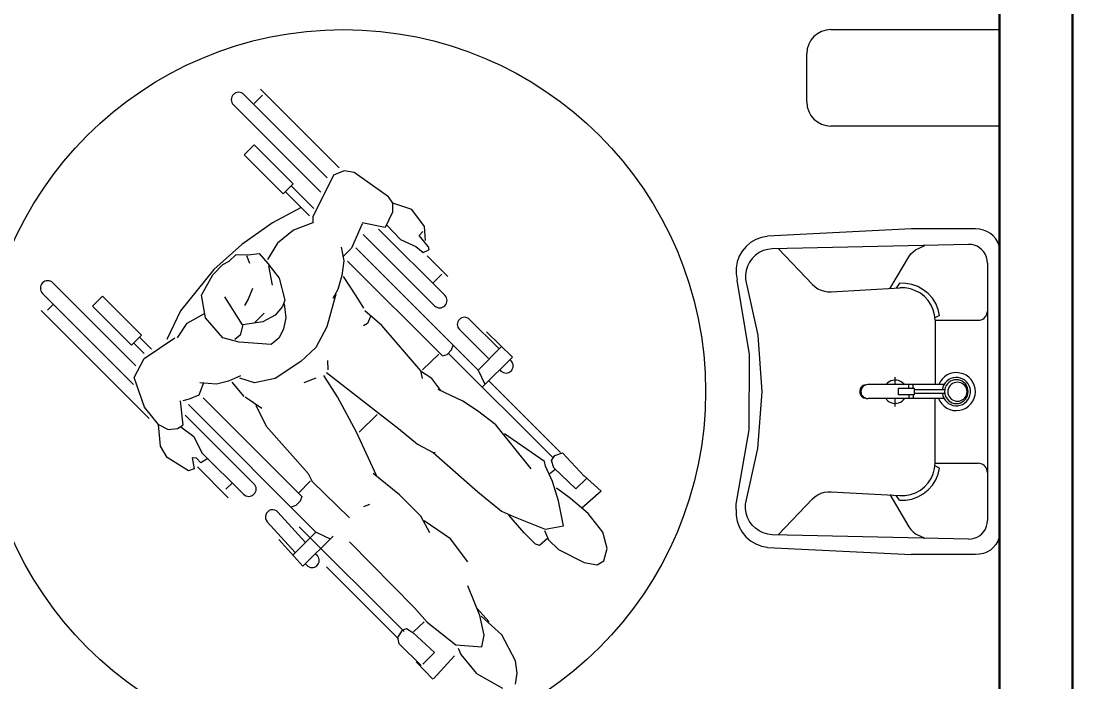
# Model space of a CAD drawing. Header units: centimetres. Extents: x -26724 to 60145, y -23645 to 6771.
# Drawn here: x -14446.2 to -14224.6, y 703.8 to 840.6 of the extents above; entities that cross this region are included whole.
import ezdxf

# ---------------------------------------------------------------- set-up
doc = ezdxf.new("R2010")
doc.units = ezdxf.units.CM
doc.linetypes.add('AUSGEZOGEN', pattern=[0])
doc.layers.add('3.IZGLED 2', color=7, linetype='Continuous', lineweight=9, true_color=0x4a4a4a)
doc.layers.add('4.KOTE', color=88, linetype='Continuous', lineweight=15)
doc.styles.get("Standard").update_dxf_attribs({"font": 'calibri.ttf'})
doc.dimstyles.new('ja 1 50', dxfattribs={"dimtxt": 10, "dimasz": 5, "dimexe": 5, "dimexo": 5, "dimgap": 1, "dimtad": 1, "dimdec": 0, "dimtxsty": 'Standard', "dimblk": 'ARCHTICK', "dimcen": 2.5, "dimclrd": 256, "dimclrt": 7, "dimadec": 0, "dimazin": 0, "dimtfac": 1, "dimtdec": 0, "dimtix": 1, "dimtmove": 1, "dimatfit": 3, "dimldrblk": 'ARCHTICK', "dimfxl": 10, "dimfxlon": 1, "dimlwd": 0, "dimlwe": 9, "dimarcsym": 0})

# ---------------------------------------------------------------- blocks, each defined once
blk = doc.blocks.new('_ArchTick')
at = {"color": 0, "linetype": 'ByBlock', "const_width": 0.15}
blk.add_lwpolyline([(-0.5, -0.5), (0.5, 0.5)], dxfattribs=at)
blk = doc.blocks.new('*D2096')
at = {"layer": '4.KOTE', "color": 0, "lineweight": 9, "transparency": 16777216}
for p, q in [((-19851.49, 761.85), (-19866.49, 761.85)), ((-19854.88, 611.85), (-19866.49, 611.85))]:
    blk.add_line(p, q, dxfattribs=at)
at = {"layer": '4.KOTE', "lineweight": 0, "transparency": 16777216}
blk.add_line((-19861.49, 761.85), (-19861.49, 611.85), dxfattribs=at)
at = {"layer": 'Defpoints', "color": 0, "transparency": 16777216}
for p in [(0, 761.85, 13.5), (-19861.49, 611.85), (-19849.98, 611.85, 13.5)]:
    blk.add_point(p, dxfattribs=at)
at = {"layer": '4.KOTE', "lineweight": 0, "transparency": 16777216, "xscale": 5, "yscale": 5, "zscale": 5}
for p, rotation in [((-19861.49, 761.85), 90), ((-19861.49, 611.85), 270)]:
    blk.add_blockref('_ArchTick', p, dxfattribs=dict(at, rotation=rotation))
at = {"layer": '4.KOTE', "color": 7, "transparency": 16777216, "insert": (-19867.61, 686.85), "char_height": 10, "attachment_point": 5, "rotation": 90}
blk.add_mtext('150', dxfattribs=at)

msp = doc.modelspace()

# ---------------------------------------------------------------- linework, layer by layer
at = {"layer": '3.IZGLED 2', "lineweight": 25, "ltscale": 12}
msp.add_line((-14228.6, 809.37, 13.5), (-14228.6, 858.89, 13.5), dxfattribs=at)
at = {"layer": '3.IZGLED 2', "lineweight": 30}
msp.add_line((-14243.7, 618.87, 13.5), (-14243.7, 843.89, 13.5), dxfattribs=at)
at = {"layer": '3.IZGLED 2', "linetype": 'AUSGEZOGEN', "lineweight": 18, "transparency": 33554687}
for p, q in [((-14278.6, 838.89, 13.5), (-14243.6, 838.89, 13.5)), ((-14243.6, 838.89, 13.5), (-14243.6, 818.89, 13.5)), ((-14283.6, 823.89, 13.5), (-14283.6, 833.89, 13.5)), ((-14380.43, 810.26, 13.5), (-14396.7, 826.54, 13.5)), ((-14382.91, 808.2, 13.5), (-14400.16, 825.46, 13.5)), ((-14396.27, 825.33, 13.5), (-14398.05, 823.55, 13.5)), ((-14402.32, 823.3, 13.5), (-14384.22, 805.2, 13.5)), ((-14243.6, 818.89, 13.5), (-14278.6, 818.89, 13.5)), ((-14400.11, 812.94, 13.5), (-14398.03, 815.01, 13.5)), ((-14398.03, 815.01, 13.5), (-14389.97, 806.94, 13.5)), ((-14392.04, 804.87, 13.5), (-14400.11, 812.94, 13.5)), ((-14379.4, 809.61, 13.5), (-14381.59, 808.72, 13.5)), ((-14377.31, 809.28, 13.5), (-14379.4, 809.61, 13.5)), ((-14370.21, 804.23, 13.5), (-14377.31, 809.28, 13.5)), ((-14389.97, 806.94, 13.5), (-14392.04, 804.87, 13.5)), ((-14381.59, 808.72, 13.5), (-14385.85, 800.08, 13.5)), ((-14391.55, 805.26, 13.5), (-14386.59, 800.3, 13.5)), ((-14390.39, 806.52, 13.5), (-14385.7, 801.83, 13.5)), ((-14369.34, 802.94, 13.5), (-14370.21, 804.23, 13.5)), ((-14369.39, 802.79, 13.5), (-14369.36, 801.08, 13.5)), ((-14365.36, 801.59, 13.5), (-14369.34, 802.94, 13.5)), ((-14388.32, 802.03, 13.5), (-14394.2, 798.82, 13.5)), ((-14385.85, 800.08, 13.5), (-14385.88, 798.84, 13.5)), ((-14369.36, 801.08, 13.5), (-14370.9, 797.91, 13.5)), ((-14362.72, 798.09, 13.5), (-14365.36, 801.59, 13.5)), ((-14394.2, 798.82, 13.5), (-14400.56, 794.36, 13.5)), ((-14385.88, 798.84, 13.5), (-14389.87, 797.34, 13.5)), ((-14375.63, 798.62, 13.5), (-14377.85, 793.57, 13.5)), ((-14370.9, 797.91, 13.5), (-14375.65, 798.83, 13.5)), ((-14370.58, 798.37, 13.5), (-14367.71, 795.42, 13.5)), ((-14362.58, 795.17, 13.5), (-14362.72, 798.09, 13.5)), ((-14389.87, 797.34, 13.5), (-14393.21, 794.66, 13.5)), ((-14375.48, 796.46, 13.5), (-14360.7, 781.68, 13.5)), ((-14358.54, 783.83, 13.5), (-14372.27, 797.56, 13.5)), ((-14363.88, 796.23, 13.5), (-14363.12, 797.03, 13.5)), ((-14362, 793.95, 13.5), (-14363.88, 796.23, 13.5)), ((-14293, 795.81, 13.5), (-14294.16, 795.37, 13.5)), ((-14291.78, 796.04, 13.5), (-14293, 795.81, 13.5)), ((-14261.95, 797.57, 13.5), (-14291.74, 796.11, 13.5)), ((-14248.64, 797.57, 13.5), (-14261.95, 797.57, 13.5)), ((-14247.83, 797.53, 13.5), (-14248.64, 797.57, 13.5)), ((-14247.04, 797.36, 13.5), (-14247.83, 797.53, 13.5)), ((-14246.29, 797.07, 13.5), (-14247.04, 797.36, 13.5)), ((-14245.59, 796.65, 13.5), (-14246.29, 797.07, 13.5)), ((-14244.98, 796.13, 13.5), (-14245.59, 796.65, 13.5)), ((-14244.46, 795.52, 13.5), (-14244.98, 796.13, 13.5)), ((-14244.06, 794.82, 13.5), (-14244.46, 795.52, 13.5)), ((-14400.56, 794.36, 13.5), (-14406.36, 789.16, 13.5)), ((-14393.21, 794.66, 13.5), (-14395.28, 791.27, 13.5)), ((-14380.02, 793.82, 13.5), (-14379.43, 790.99, 13.5)), ((-14377.85, 793.57, 13.5), (-14379.51, 791.92, 13.5)), ((-14351.67, 768.33, 13.5), (-14377, 793.67, 13.5)), ((-14367.71, 795.42, 13.5), (-14364.54, 793.95, 13.5)), ((-14364.54, 793.95, 13.5), (-14363.05, 792.67, 13.5)), ((-14362, 793.95, 13.5), (-14361.88, 793.23, 13.5)), ((-14296.17, 793.94, 13.5), (-14296.97, 792.98, 13.5)), ((-14295.23, 794.74, 13.5), (-14296.17, 793.94, 13.5)), ((-14294.16, 795.37, 13.5), (-14295.23, 794.74, 13.5)), ((-14291.69, 793.35, 13.5), (-14292.6, 793.08, 13.5)), ((-14290.75, 793.48, 13.5), (-14291.69, 793.35, 13.5)), ((-14250.13, 794.38, 13.5), (-14290.75, 793.48, 13.5)), ((-14289.53, 793.5, 13.5), (-14282.41, 786.05, 13.5)), ((-14261.6, 792.87, 13.5), (-14261.06, 793.28, 13.5)), ((-14261.06, 793.28, 13.5), (-14259.19, 794.17, 13.5)), ((-14249.52, 794.34, 13.5), (-14250.13, 794.38, 13.5)), ((-14248.92, 794.21, 13.5), (-14249.52, 794.34, 13.5)), ((-14248.35, 793.98, 13.5), (-14248.92, 794.21, 13.5)), ((-14247.82, 793.67, 13.5), (-14248.35, 793.98, 13.5)), ((-14247.35, 793.28, 13.5), (-14247.82, 793.67, 13.5)), ((-14246.95, 792.82, 13.5), (-14247.35, 793.28, 13.5)), ((-14243.77, 794.08, 13.5), (-14244.06, 794.82, 13.5)), ((-14243.62, 793.29, 13.5), (-14243.77, 794.08, 13.5)), ((-14243.6, 792.5, 13.5), (-14243.62, 793.29, 13.5)), ((-14403.18, 790.92, 13.5), (-14401.77, 792.29, 13.5)), ((-14401.77, 792.29, 13.5), (-14399.24, 792.23, 13.5)), ((-14399.62, 792.06, 13.5), (-14399.02, 790.52, 13.5)), ((-14399.24, 792.23, 13.5), (-14396.98, 792.47, 13.5)), ((-14396.98, 792.47, 13.5), (-14395.19, 790.44, 13.5)), ((-14363.05, 792.67, 13.5), (-14361.88, 793.23, 13.5)), ((-14357.92, 787.75, 13.5), (-14362.2, 792.03, 13.5)), ((-14297.59, 791.91, 13.5), (-14298.01, 790.75, 13.5)), ((-14296.97, 792.98, 13.5), (-14297.59, 791.91, 13.5)), ((-14294.9, 791.47, 13.5), (-14295.45, 790.71, 13.5)), ((-14294.22, 792.13, 13.5), (-14294.9, 791.47, 13.5)), ((-14293.45, 792.67, 13.5), (-14294.22, 792.13, 13.5)), ((-14292.6, 793.08, 13.5), (-14293.45, 792.67, 13.5)), ((-14266.41, 785.17, 13.5), (-14262.46, 791.83, 13.5)), ((-14262.46, 791.83, 13.5), (-14262.07, 792.39, 13.5)), ((-14262.07, 792.39, 13.5), (-14261.6, 792.87, 13.5)), ((-14246.62, 792.3, 13.5), (-14246.95, 792.82, 13.5)), ((-14246.39, 791.73, 13.5), (-14246.62, 792.3, 13.5)), ((-14246.24, 791.13, 13.5), (-14246.39, 791.73, 13.5)), ((-14246.19, 790.52, 13.5), (-14246.24, 791.13, 13.5)), ((-14243.6, 735.19, 13.5), (-14243.6, 792.5, 13.5)), ((-14406.36, 789.16, 13.5), (-14413.25, 780.6, 13.5)), ((-14406.57, 788.05, 13.5), (-14404.53, 790.21, 13.5)), ((-14404.53, 790.21, 13.5), (-14403.18, 790.92, 13.5)), ((-14395.19, 790.44, 13.5), (-14392.83, 787.39, 13.5)), ((-14394.25, 785.92, 13.5), (-14395, 789.97, 13.5)), ((-14379.43, 790.99, 13.5), (-14379.89, 787.92, 13.5)), ((-14378.7, 790.92, 13.5), (-14359.05, 771.27, 13.5)), ((-14298.23, 789.53, 13.5), (-14298.24, 788.29, 13.5)), ((-14298.01, 790.75, 13.5), (-14298.23, 789.53, 13.5)), ((-14296.16, 788.98, 13.5), (-14296.29, 788.05, 13.5)), ((-14295.88, 789.87, 13.5), (-14296.16, 788.98, 13.5)), ((-14295.45, 790.71, 13.5), (-14295.88, 789.87, 13.5)), ((-14246.19, 790.52, 13.5), (-14246.19, 737.17, 13.5)), ((-14408.94, 783.87, 13.5), (-14406.57, 788.05, 13.5)), ((-14392.83, 787.39, 13.5), (-14391.66, 782.83, 13.5)), ((-14379.89, 787.92, 13.5), (-14380.68, 785.05, 13.5)), ((-14376.91, 783.69, 13.5), (-14379.51, 787.73, 13.5)), ((-14359.16, 788.22, 13.5), (-14360.94, 786.44, 13.5)), ((-14298.24, 788.29, 13.5), (-14298.04, 787.06, 13.5)), ((-14295.47, 771.58, 13.5), (-14298.02, 786.99, 13.5)), ((-14296.29, 788.05, 13.5), (-14296.27, 787.12, 13.5)), ((-14296.21, 787.09, 13.5), (-14296.21, 787.09, 13.5)), ((-14293.69, 775.58, 13.5), (-14296.21, 787.09, 13.5)), ((-14422.52, 769.22, 13.5), (-14439.69, 786.39, 13.5)), ((-14398.37, 785.24, 13.5), (-14399.26, 783, 13.5)), ((-14380.68, 785.05, 13.5), (-14381.7, 783.16, 13.5)), ((-14282.41, 786.05, 13.5), (-14281.89, 785.57, 13.5)), ((-14281.89, 785.57, 13.5), (-14281.29, 785.18, 13.5)), ((-14281.29, 785.18, 13.5), (-14280.65, 784.87, 13.5)), ((-14280.65, 784.87, 13.5), (-14279.96, 784.66, 13.5)), ((-14279.96, 784.66, 13.5), (-14279.25, 784.55, 13.5)), ((-14279.25, 784.55, 13.5), (-14278.54, 784.55, 13.5)), ((-14278.54, 784.55, 13.5), (-14264.34, 785.36, 13.5)), ((-14264.43, 786.32, 13.5), (-14265.08, 785.31, 13.5)), ((-14263.12, 786.3, 13.5), (-14264.43, 786.32, 13.5)), ((-14263.22, 785.35, 13.5), (-14264.34, 785.36, 13.5)), ((-14262.12, 785.15, 13.5), (-14263.22, 785.35, 13.5)), ((-14261.84, 786.07, 13.5), (-14263.12, 786.3, 13.5)), ((-14261.07, 784.78, 13.5), (-14262.12, 785.15, 13.5)), ((-14260.61, 785.63, 13.5), (-14261.84, 786.07, 13.5)), ((-14260.09, 784.25, 13.5), (-14261.07, 784.78, 13.5)), ((-14259.47, 784.99, 13.5), (-14260.61, 785.63, 13.5)), ((-14258.46, 784.18, 13.5), (-14259.47, 784.99, 13.5)), ((-14441.84, 784.23, 13.5), (-14422.99, 765.38, 13.5)), ((-14431.47, 781.57, 13.5), (-14429.4, 783.64, 13.5)), ((-14429.4, 783.64, 13.5), (-14421.34, 775.58, 13.5)), ((-14408.11, 779.14, 13.5), (-14408.94, 783.87, 13.5)), ((-14400.46, 777.73, 13.5), (-14404.11, 783.51, 13.5)), ((-14399.26, 783, 13.5), (-14399.99, 781.69, 13.5)), ((-14391.66, 782.83, 13.5), (-14392.16, 781.5, 13.5)), ((-14381.14, 784.05, 13.5), (-14383, 777.31, 13.5)), ((-14375.31, 781.13, 13.5), (-14376.91, 783.69, 13.5)), ((-14259.22, 783.56, 13.5), (-14260.09, 784.25, 13.5)), ((-14258.47, 782.75, 13.5), (-14259.22, 783.56, 13.5)), ((-14257.86, 781.82, 13.5), (-14258.47, 782.75, 13.5)), ((-14257.6, 783.21, 13.5), (-14258.46, 784.18, 13.5)), ((-14256.91, 782.11, 13.5), (-14257.6, 783.21, 13.5)), ((-14419.78, 758.31, 13.5), (-14442.15, 780.67, 13.5)), ((-14440.82, 780.74, 13.5), (-14439.65, 781.92, 13.5)), ((-14423.41, 773.51, 13.5), (-14431.47, 781.57, 13.5)), ((-14413.25, 780.6, 13.5), (-14416.1, 774.69, 13.5)), ((-14411.86, 778.04, 13.5), (-14408.27, 780.05, 13.5)), ((-14395.96, 780.14, 13.5), (-14397.93, 778.14, 13.5)), ((-14392.16, 781.5, 13.5), (-14393.65, 779.72, 13.5)), ((-14391.83, 782.06, 13.5), (-14391.46, 779.13, 13.5)), ((-14371.59, 777.6, 13.5), (-14375.14, 780.58, 13.5)), ((-14257.42, 780.81, 13.5), (-14257.86, 781.82, 13.5)), ((-14257.15, 779.75, 13.5), (-14257.42, 780.81, 13.5)), ((-14256.43, 780.92, 13.5), (-14256.91, 782.11, 13.5)), ((-14256.15, 779.66, 13.5), (-14256.43, 780.92, 13.5)), ((-14246.31, 779.92, 13.5), (-14246.22, 780.24, 13.5)), ((-14246.22, 780.24, 13.5), (-14246.19, 780.57, 13.5)), ((-14413.9, 774.99, 13.5), (-14411.86, 778.04, 13.5)), ((-14404.51, 775, 13.5), (-14408.11, 779.14, 13.5)), ((-14396.21, 778.33, 13.5), (-14400.36, 777.7, 13.5)), ((-14393.65, 779.72, 13.5), (-14396.21, 778.33, 13.5)), ((-14391.46, 779.13, 13.5), (-14391.98, 776.87, 13.5)), ((-14374.56, 777.96, 13.5), (-14375.39, 777.51, 13.5)), ((-14373.93, 779.47, 13.5), (-14374.56, 777.96, 13.5)), ((-14347.3, 772.71, 13.5), (-14353.44, 778.85, 13.5)), ((-14257.05, 778.65, 13.5), (-14257.15, 779.75, 13.5)), ((-14256.15, 779.66, 13.5), (-14257.08, 779.17, 13.5)), ((-14257.05, 778.65, 13.5), (-14248.14, 778.65, 13.5)), ((-14257.05, 778.65, 13.5), (-14257.05, 765.25, 13.5)), ((-14248.14, 778.65, 13.5), (-14247.8, 778.68, 13.5)), ((-14247.8, 778.68, 13.5), (-14247.48, 778.77, 13.5)), ((-14247.48, 778.77, 13.5), (-14247.17, 778.91, 13.5)), ((-14247.17, 778.91, 13.5), (-14246.89, 779.1, 13.5)), ((-14246.89, 779.1, 13.5), (-14246.65, 779.34, 13.5)), ((-14246.65, 779.34, 13.5), (-14246.45, 779.61, 13.5)), ((-14246.45, 779.61, 13.5), (-14246.31, 779.92, 13.5)), ((-14421.34, 775.58, 13.5), (-14423.41, 773.51, 13.5)), ((-14400.92, 775.56, 13.5), (-14402, 774.67, 13.5)), ((-14400.36, 777.7, 13.5), (-14400.92, 775.56, 13.5)), ((-14391.98, 776.87, 13.5), (-14392.82, 775, 13.5)), ((-14383, 777.31, 13.5), (-14385.26, 773.02, 13.5)), ((-14363.5, 768.19, 13.5), (-14371.59, 777.6, 13.5)), ((-14355.53, 776.75, 13.5), (-14349.53, 770.75, 13.5)), ((-14344.56, 771.02, 13.5), (-14349.89, 776.28, 13.5)), ((-14292.86, 763.82, 13.5), (-14293.69, 775.58, 13.5)), ((-14422.92, 773.89, 13.5), (-14420.81, 771.78, 13.5)), ((-14421.76, 775.15, 13.5), (-14419.28, 772.67, 13.5)), ((-14420.81, 770.74, 13.5), (-14414.46, 775.04, 13.5)), ((-14401.13, 774.11, 13.5), (-14404.51, 775, 13.5)), ((-14394.48, 773.65, 13.5), (-14401.13, 774.11, 13.5)), ((-14392.82, 775, 13.5), (-14394.48, 773.65, 13.5)), ((-14357.14, 772.5, 13.5), (-14356.83, 773.49, 13.5)), ((-14385.26, 773.02, 13.5), (-14388.33, 770.09, 13.5)), ((-14359.79, 771.65, 13.5), (-14363.16, 768.38, 13.5)), ((-14359.05, 771.27, 13.5), (-14358.06, 771.58, 13.5)), ((-14358.06, 771.58, 13.5), (-14357.14, 772.5, 13.5)), ((-14357.77, 771.79, 13.5), (-14336.06, 750.08, 13.5)), ((-14351.67, 768.33, 13.5), (-14346.79, 773.22, 13.5)), ((-14295.54, 755.95, 13.5), (-14295.47, 771.58, 13.5)), ((-14422.89, 766.78, 13.5), (-14420.81, 770.74, 13.5)), ((-14388.33, 770.09, 13.5), (-14393.66, 766.62, 13.5)), ((-14382.73, 768.36, 13.5), (-14382.75, 770.35, 13.5)), ((-14350.8, 764.78, 13.5), (-14344.56, 771.02, 13.5)), ((-14344.82, 770.24, 13.5), (-14345.11, 770.52, 13.5)), ((-14420.75, 760.68, 13.5), (-14422.89, 766.78, 13.5)), ((-14400.88, 767.14, 13.5), (-14403.34, 766.01, 13.5)), ((-14397.94, 765.7, 13.5), (-14401, 766.68, 13.5)), ((-14387.7, 765.73, 13.5), (-14385.15, 766.76, 13.5)), ((-14380.79, 762.79, 13.5), (-14383.59, 767.19, 13.5)), ((-14383.06, 767.8, 13.5), (-14368.16, 756.25, 13.5)), ((-14361.26, 766.59, 13.5), (-14363.58, 768.12, 13.5)), ((-14363.15, 766.56, 13.5), (-14363.5, 768.19, 13.5)), ((-14351.67, 768.3, 13.5), (-14350.24, 765.42, 13.5)), ((-14347.11, 768.33, 13.5), (-14346.92, 768.14, 13.5)), ((-14265.29, 765.25, 13.5), (-14265.29, 766.9, 13.5)), ((-14255.09, 766.94, 13.5), (-14255.59, 766.47, 13.5)), ((-14254.53, 767.32, 13.5), (-14255.09, 766.94, 13.5)), ((-14253.9, 767.6, 13.5), (-14254.53, 767.32, 13.5)), ((-14253.24, 767.76, 13.5), (-14253.9, 767.6, 13.5)), ((-14253.27, 766.72, 13.5), (-14253.75, 766.57, 13.5)), ((-14252.77, 766.79, 13.5), (-14253.27, 766.72, 13.5)), ((-14252.56, 767.81, 13.5), (-14253.24, 767.76, 13.5)), ((-14252.27, 766.77, 13.5), (-14252.77, 766.79, 13.5)), ((-14251.88, 767.73, 13.5), (-14252.56, 767.81, 13.5)), ((-14251.78, 766.67, 13.5), (-14252.27, 766.77, 13.5)), ((-14251.23, 767.55, 13.5), (-14251.88, 767.73, 13.5)), ((-14250.62, 767.25, 13.5), (-14251.23, 767.55, 13.5)), ((-14250.06, 766.85, 13.5), (-14250.62, 767.25, 13.5)), ((-14249.59, 766.36, 13.5), (-14250.06, 766.85, 13.5)), ((-14408.52, 765.66, 13.5), (-14409.5, 763.14, 13.5)), ((-14405.81, 765.41, 13.5), (-14409.24, 765.67, 13.5)), ((-14403.34, 766.01, 13.5), (-14405.81, 765.41, 13.5)), ((-14402.65, 765.81, 13.5), (-14400.18, 762.86, 13.5)), ((-14393.66, 766.62, 13.5), (-14397.94, 765.7, 13.5)), ((-14359.4, 764.12, 13.5), (-14361.26, 766.59, 13.5)), ((-14334.56, 751.25, 13.5), (-14349.45, 766.14, 13.5)), ((-14272.45, 764.59, 13.5), (-14272.55, 764.37, 13.5)), ((-14272.32, 764.8, 13.5), (-14272.45, 764.59, 13.5)), ((-14272.15, 764.98, 13.5), (-14272.32, 764.8, 13.5)), ((-14272.2, 764.6, 13.5), (-14272.31, 764.38, 13.5)), ((-14272.06, 764.81, 13.5), (-14272.2, 764.6, 13.5)), ((-14271.96, 765.12, 13.5), (-14272.15, 764.98, 13.5)), ((-14271.88, 764.98, 13.5), (-14272.06, 764.81, 13.5)), ((-14271.74, 765.24, 13.5), (-14271.96, 765.12, 13.5)), ((-14271.68, 765.13, 13.5), (-14271.88, 764.98, 13.5)), ((-14271.43, 765.24, 13.5), (-14271.74, 765.24, 13.5)), ((-14271.45, 765.23, 13.5), (-14271.68, 765.13, 13.5)), ((-14271.21, 765.3, 13.5), (-14271.45, 765.23, 13.5)), ((-14270.97, 765.32, 13.5), (-14271.21, 765.3, 13.5)), ((-14255.17, 765.32, 13.5), (-14270.97, 765.32, 13.5)), ((-14266.87, 765.66, 13.5), (-14267.16, 765.37, 13.5)), ((-14266.54, 765.9, 13.5), (-14266.87, 765.66, 13.5)), ((-14266.18, 766.08, 13.5), (-14266.54, 765.9, 13.5)), ((-14265.79, 766.2, 13.5), (-14266.18, 766.08, 13.5)), ((-14265.38, 766.25, 13.5), (-14265.79, 766.2, 13.5)), ((-14264.97, 766.23, 13.5), (-14265.38, 766.25, 13.5)), ((-14264.58, 766.15, 13.5), (-14264.97, 766.23, 13.5)), ((-14264.63, 764.58, 13.5), (-14261.34, 764.58, 13.5)), ((-14264.63, 763.2, 13.5), (-14264.63, 764.58, 13.5)), ((-14264.2, 765.99, 13.5), (-14264.58, 766.15, 13.5)), ((-14263.85, 765.78, 13.5), (-14264.2, 765.99, 13.5)), ((-14263.54, 765.51, 13.5), (-14263.85, 765.78, 13.5)), ((-14263.36, 765.25, 13.5), (-14263.54, 765.51, 13.5)), ((-14262.46, 764.58, 13.5), (-14262.46, 765.32, 13.5)), ((-14261.6, 764.58, 13.5), (-14261.6, 765.32, 13.5)), ((-14261.34, 764.58, 13.5), (-14261.34, 763.2, 13.5)), ((-14255.99, 765.93, 13.5), (-14256.29, 765.32, 13.5)), ((-14256.29, 765.32, 13.5), (-14256.29, 765.32, 13.5)), ((-14255.59, 766.47, 13.5), (-14255.99, 765.93, 13.5)), ((-14255.41, 764.8, 13.5), (-14255.52, 764.31, 13.5)), ((-14255.21, 765.26, 13.5), (-14255.41, 764.8, 13.5)), ((-14254.93, 765.68, 13.5), (-14255.21, 765.26, 13.5)), ((-14254.93, 764.72, 13.5), (-14255.04, 764.3, 13.5)), ((-14254.59, 766.04, 13.5), (-14254.93, 765.68, 13.5)), ((-14254.75, 765.11, 13.5), (-14254.93, 764.72, 13.5)), ((-14254.5, 765.46, 13.5), (-14254.75, 765.11, 13.5)), ((-14254.19, 766.35, 13.5), (-14254.59, 766.04, 13.5)), ((-14254.2, 765.77, 13.5), (-14254.5, 765.46, 13.5)), ((-14254.28, 764.52, 13.5), (-14254.37, 764.19, 13.5)), ((-14254.13, 764.83, 13.5), (-14254.28, 764.52, 13.5)), ((-14253.85, 766.01, 13.5), (-14254.2, 765.77, 13.5)), ((-14253.75, 766.57, 13.5), (-14254.19, 766.35, 13.5)), ((-14253.93, 765.11, 13.5), (-14254.13, 764.83, 13.5)), ((-14253.93, 765.11, 13.5), (-14254.13, 764.83, 13.5)), ((-14253.68, 765.35, 13.5), (-14253.93, 765.11, 13.5)), ((-14253.47, 766.19, 13.5), (-14253.85, 766.01, 13.5)), ((-14253.4, 765.55, 13.5), (-14253.68, 765.35, 13.5)), ((-14253.06, 766.31, 13.5), (-14253.47, 766.19, 13.5)), ((-14253.08, 765.69, 13.5), (-14253.4, 765.55, 13.5)), ((-14252.75, 765.78, 13.5), (-14253.08, 765.69, 13.5)), ((-14252.63, 766.34, 13.5), (-14253.06, 766.31, 13.5)), ((-14252.4, 765.81, 13.5), (-14252.75, 765.78, 13.5)), ((-14252.21, 766.31, 13.5), (-14252.63, 766.34, 13.5)), ((-14252.05, 765.78, 13.5), (-14252.4, 765.81, 13.5)), ((-14251.8, 766.19, 13.5), (-14252.21, 766.31, 13.5)), ((-14251.72, 765.69, 13.5), (-14252.05, 765.78, 13.5)), ((-14251.41, 766.01, 13.5), (-14251.8, 766.19, 13.5)), ((-14251.32, 766.48, 13.5), (-14251.78, 766.67, 13.5)), ((-14251.4, 765.55, 13.5), (-14251.72, 765.69, 13.5)), ((-14251.06, 765.77, 13.5), (-14251.41, 766.01, 13.5)), ((-14251.12, 765.35, 13.5), (-14251.4, 765.55, 13.5)), ((-14250.89, 766.22, 13.5), (-14251.32, 766.48, 13.5)), ((-14250.87, 765.11, 13.5), (-14251.12, 765.35, 13.5)), ((-14250.87, 765.11, 13.5), (-14251.12, 765.35, 13.5)), ((-14250.76, 765.46, 13.5), (-14251.06, 765.77, 13.5)), ((-14250.52, 765.89, 13.5), (-14250.89, 766.22, 13.5)), ((-14250.67, 764.83, 13.5), (-14250.87, 765.11, 13.5)), ((-14250.52, 765.11, 13.5), (-14250.76, 765.46, 13.5)), ((-14250.52, 764.52, 13.5), (-14250.67, 764.83, 13.5)), ((-14250.2, 765.5, 13.5), (-14250.52, 765.89, 13.5)), ((-14250.34, 764.72, 13.5), (-14250.52, 765.11, 13.5)), ((-14250.43, 764.19, 13.5), (-14250.52, 764.52, 13.5)), ((-14250.23, 764.3, 13.5), (-14250.34, 764.72, 13.5)), ((-14249.96, 765.06, 13.5), (-14250.2, 765.5, 13.5)), ((-14249.8, 764.58, 13.5), (-14249.96, 765.06, 13.5)), ((-14249.72, 764.09, 13.5), (-14249.8, 764.58, 13.5)), ((-14249.2, 765.8, 13.5), (-14249.59, 766.36, 13.5)), ((-14248.92, 765.18, 13.5), (-14249.2, 765.8, 13.5)), ((-14248.75, 764.52, 13.5), (-14248.92, 765.18, 13.5)), ((-14248.7, 763.84, 13.5), (-14248.75, 764.52, 13.5)), ((-14411.51, 762.28, 13.5), (-14412.76, 761.95, 13.5)), ((-14409.5, 763.14, 13.5), (-14411.51, 762.28, 13.5)), ((-14408.55, 762.55, 13.5), (-14388.16, 742.16, 13.5)), ((-14399.89, 762.77, 13.5), (-14396.43, 760.42, 13.5)), ((-14376.81, 755.46, 13.5), (-14380.79, 762.79, 13.5)), ((-14354.82, 761.92, 13.5), (-14359.94, 764.31, 13.5)), ((-14293.73, 752.07, 13.5), (-14292.86, 763.82, 13.5)), ((-14272.61, 764.13, 13.5), (-14272.63, 763.89, 13.5)), ((-14272.63, 763.89, 13.5), (-14272.61, 763.64, 13.5)), ((-14272.55, 764.37, 13.5), (-14272.61, 764.13, 13.5)), ((-14272.61, 763.64, 13.5), (-14272.55, 763.41, 13.5)), ((-14272.55, 763.41, 13.5), (-14272.45, 763.18, 13.5)), ((-14272.45, 763.18, 13.5), (-14272.32, 762.98, 13.5)), ((-14272.37, 764.14, 13.5), (-14272.39, 763.89, 13.5)), ((-14272.39, 763.89, 13.5), (-14272.37, 763.64, 13.5)), ((-14272.31, 764.38, 13.5), (-14272.37, 764.14, 13.5)), ((-14272.37, 763.64, 13.5), (-14272.31, 763.4, 13.5)), ((-14272.32, 762.98, 13.5), (-14272.15, 762.8, 13.5)), ((-14272.31, 763.4, 13.5), (-14272.2, 763.17, 13.5)), ((-14272.2, 763.17, 13.5), (-14272.06, 762.97, 13.5)), ((-14272.15, 762.8, 13.5), (-14271.96, 762.65, 13.5)), ((-14272.06, 762.97, 13.5), (-14271.88, 762.79, 13.5)), ((-14271.96, 762.65, 13.5), (-14271.74, 762.54, 13.5)), ((-14271.88, 762.79, 13.5), (-14271.68, 762.65, 13.5)), ((-14271.43, 762.54, 13.5), (-14271.74, 762.54, 13.5)), ((-14271.68, 762.65, 13.5), (-14271.45, 762.55, 13.5)), ((-14271.45, 762.55, 13.5), (-14271.21, 762.48, 13.5)), ((-14271.21, 762.48, 13.5), (-14270.97, 762.46, 13.5)), ((-14255.2, 762.46, 13.5), (-14270.92, 762.46, 13.5)), ((-14267.17, 762.33, 13.5), (-14266.88, 762.04, 13.5)), ((-14265.29, 760.78, 13.5), (-14265.29, 762.46, 13.5)), ((-14261.34, 763.2, 13.5), (-14264.63, 763.2, 13.5)), ((-14263.55, 762.17, 13.5), (-14263.3, 762.49, 13.5)), ((-14262.46, 763.2, 13.5), (-14262.46, 762.42, 13.5)), ((-14261.6, 763.2, 13.5), (-14261.6, 762.42, 13.5)), ((-14255.08, 764.26, 13.5), (-14261.34, 764.26, 13.5)), ((-14255.08, 763.48, 13.5), (-14261.34, 763.48, 13.5)), ((-14257.05, 749.04, 13.5), (-14257.05, 762.46, 13.5)), ((-14256.31, 762.47, 13.5), (-14256.02, 761.86, 13.5)), ((-14255.53, 763.48, 13.5), (-14255.42, 763, 13.5)), ((-14255.52, 764.31, 13.5), (-14255.52, 764.31, 13.5)), ((-14255.42, 763, 13.5), (-14255.23, 762.53, 13.5)), ((-14255.23, 762.53, 13.5), (-14254.97, 762.11, 13.5)), ((-14255.04, 764.3, 13.5), (-14255.08, 763.87, 13.5)), ((-14255.08, 763.87, 13.5), (-14255.04, 763.44, 13.5)), ((-14255.04, 763.44, 13.5), (-14254.93, 763.02, 13.5)), ((-14254.93, 763.02, 13.5), (-14254.75, 762.63, 13.5)), ((-14254.75, 762.63, 13.5), (-14254.5, 762.28, 13.5)), ((-14254.5, 762.28, 13.5), (-14254.2, 761.98, 13.5)), ((-14254.37, 764.19, 13.5), (-14254.4, 763.84, 13.5)), ((-14254.4, 763.84, 13.5), (-14254.37, 763.5, 13.5)), ((-14254.37, 763.5, 13.5), (-14254.28, 763.17, 13.5)), ((-14254.28, 763.17, 13.5), (-14254.13, 762.86, 13.5)), ((-14254.13, 762.86, 13.5), (-14253.93, 762.58, 13.5)), ((-14253.93, 762.58, 13.5), (-14253.68, 762.34, 13.5)), ((-14253.68, 762.34, 13.5), (-14253.4, 762.14, 13.5)), ((-14251.4, 762.14, 13.5), (-14251.12, 762.34, 13.5)), ((-14251.12, 762.34, 13.5), (-14250.87, 762.58, 13.5)), ((-14251.06, 761.98, 13.5), (-14250.76, 762.28, 13.5)), ((-14250.87, 762.58, 13.5), (-14250.67, 762.86, 13.5)), ((-14250.76, 762.28, 13.5), (-14250.52, 762.63, 13.5)), ((-14250.67, 762.86, 13.5), (-14250.52, 763.17, 13.5)), ((-14250.52, 763.17, 13.5), (-14250.43, 763.5, 13.5)), ((-14250.52, 762.63, 13.5), (-14250.34, 763.02, 13.5)), ((-14250.4, 763.84, 13.5), (-14250.43, 764.19, 13.5)), ((-14250.43, 763.5, 13.5), (-14250.4, 763.84, 13.5)), ((-14250.34, 763.02, 13.5), (-14250.23, 763.44, 13.5)), ((-14250.24, 762.2, 13.5), (-14249.99, 762.63, 13.5)), ((-14250.19, 763.87, 13.5), (-14250.23, 764.3, 13.5)), ((-14250.19, 763.87, 13.5), (-14250.23, 764.3, 13.5)), ((-14250.23, 763.44, 13.5), (-14250.19, 763.87, 13.5)), ((-14249.99, 762.63, 13.5), (-14249.81, 763.1, 13.5)), ((-14249.81, 763.1, 13.5), (-14249.72, 763.59, 13.5)), ((-14249.72, 763.59, 13.5), (-14249.72, 764.09, 13.5)), ((-14249.23, 761.89, 13.5), (-14248.94, 762.51, 13.5)), ((-14248.94, 762.51, 13.5), (-14248.76, 763.17, 13.5)), ((-14248.76, 763.17, 13.5), (-14248.7, 763.84, 13.5)), ((-14417.86, 757.07, 13.5), (-14420.75, 760.68, 13.5)), ((-14413.33, 761.96, 13.5), (-14412.82, 756.91, 13.5)), ((-14385.23, 734.78, 13.5), (-14411.61, 761.17, 13.5)), ((-14397.68, 761.04, 13.5), (-14395.51, 756.7, 13.5)), ((-14351.79, 759.86, 13.5), (-14354.82, 761.92, 13.5)), ((-14266.88, 762.04, 13.5), (-14266.55, 761.79, 13.5)), ((-14266.55, 761.79, 13.5), (-14266.19, 761.61, 13.5)), ((-14266.19, 761.61, 13.5), (-14265.8, 761.49, 13.5)), ((-14265.8, 761.49, 13.5), (-14265.39, 761.44, 13.5)), ((-14265.39, 761.44, 13.5), (-14264.99, 761.45, 13.5)), ((-14264.99, 761.45, 13.5), (-14264.59, 761.54, 13.5)), ((-14264.59, 761.54, 13.5), (-14264.21, 761.69, 13.5)), ((-14264.21, 761.69, 13.5), (-14263.86, 761.9, 13.5)), ((-14263.86, 761.9, 13.5), (-14263.55, 762.17, 13.5)), ((-14256.02, 761.86, 13.5), (-14255.62, 761.31, 13.5)), ((-14255.62, 761.31, 13.5), (-14255.13, 760.83, 13.5)), ((-14255.13, 760.83, 13.5), (-14254.57, 760.44, 13.5)), ((-14254.97, 762.11, 13.5), (-14254.63, 761.74, 13.5)), ((-14254.63, 761.74, 13.5), (-14254.24, 761.43, 13.5)), ((-14254.57, 760.44, 13.5), (-14253.95, 760.16, 13.5)), ((-14254.24, 761.43, 13.5), (-14253.8, 761.19, 13.5)), ((-14254.2, 761.98, 13.5), (-14253.85, 761.73, 13.5)), ((-14253.95, 760.16, 13.5), (-14253.29, 759.99, 13.5)), ((-14253.85, 761.73, 13.5), (-14253.47, 761.55, 13.5)), ((-14253.8, 761.19, 13.5), (-14253.33, 761.03, 13.5)), ((-14253.47, 761.55, 13.5), (-14253.06, 761.43, 13.5)), ((-14253.4, 762.14, 13.5), (-14253.08, 762, 13.5)), ((-14253.33, 761.03, 13.5), (-14252.83, 760.95, 13.5)), ((-14253.08, 762, 13.5), (-14252.75, 761.91, 13.5)), ((-14253.06, 761.43, 13.5), (-14252.63, 761.4, 13.5)), ((-14252.83, 760.95, 13.5), (-14252.33, 760.96, 13.5)), ((-14252.75, 761.91, 13.5), (-14252.4, 761.88, 13.5)), ((-14252.63, 761.4, 13.5), (-14252.21, 761.43, 13.5)), ((-14252.4, 761.88, 13.5), (-14252.05, 761.91, 13.5)), ((-14252.33, 760.96, 13.5), (-14251.84, 761.06, 13.5)), ((-14252.21, 761.43, 13.5), (-14251.8, 761.55, 13.5)), ((-14252.05, 761.91, 13.5), (-14251.72, 762, 13.5)), ((-14251.94, 760, 13.5), (-14251.28, 760.17, 13.5)), ((-14251.84, 761.06, 13.5), (-14251.37, 761.23, 13.5)), ((-14251.8, 761.55, 13.5), (-14251.41, 761.73, 13.5)), ((-14251.72, 762, 13.5), (-14251.4, 762.14, 13.5)), ((-14251.41, 761.73, 13.5), (-14251.06, 761.98, 13.5)), ((-14251.37, 761.23, 13.5), (-14250.94, 761.49, 13.5)), ((-14251.28, 760.17, 13.5), (-14250.66, 760.46, 13.5)), ((-14250.94, 761.49, 13.5), (-14250.56, 761.81, 13.5)), ((-14250.66, 760.46, 13.5), (-14250.1, 760.85, 13.5)), ((-14250.56, 761.81, 13.5), (-14250.24, 762.2, 13.5)), ((-14250.1, 760.85, 13.5), (-14249.62, 761.34, 13.5)), ((-14249.62, 761.34, 13.5), (-14249.23, 761.89, 13.5)), ((-14398.06, 744.77, 13.5), (-14412.3, 759, 13.5)), ((-14372.57, 759.16, 13.5), (-14376.25, 755.45, 13.5)), ((-14347.98, 756.99, 13.5), (-14351.79, 759.86, 13.5)), ((-14253.29, 759.99, 13.5), (-14252.61, 759.93, 13.5)), ((-14252.61, 759.93, 13.5), (-14251.94, 760, 13.5)), ((-14417.42, 752.54, 13.5), (-14417.86, 757.07, 13.5)), ((-14417.86, 757.07, 13.5), (-14415.82, 756.05, 13.5)), ((-14415.82, 756.05, 13.5), (-14413.86, 756.2, 13.5)), ((-14413.86, 756.2, 13.5), (-14412.82, 756.91, 13.5)), ((-14413.23, 756.6, 13.5), (-14410.5, 754.56, 13.5)), ((-14395.51, 756.7, 13.5), (-14386.86, 746.92, 13.5)), ((-14368.16, 756.25, 13.5), (-14364.18, 752.98, 13.5)), ((-14340.66, 747.85, 13.5), (-14347.98, 756.99, 13.5)), ((-14298.24, 740.57, 13.5), (-14295.54, 755.95, 13.5)), ((-14410.5, 754.56, 13.5), (-14408.84, 751.18, 13.5)), ((-14372.71, 746.49, 13.5), (-14376.81, 755.46, 13.5)), ((-14337.91, 749.42, 13.5), (-14346.21, 755.14, 13.5)), ((-14416.05, 750.24, 13.5), (-14417.42, 752.54, 13.5)), ((-14408.89, 751.28, 13.5), (-14400.22, 742.61, 13.5)), ((-14364.18, 752.98, 13.5), (-14360.97, 751.24, 13.5)), ((-14360.97, 751.24, 13.5), (-14360.57, 751.36, 13.5)), ((-14360.97, 751.24, 13.5), (-14351.73, 743.13, 13.5)), ((-14296.27, 740.57, 13.5), (-14293.73, 752.07, 13.5)), ((-14411.64, 747.45, 13.5), (-14416.05, 750.24, 13.5)), ((-14409.96, 750.09, 13.5), (-14410.88, 750.14, 13.5)), ((-14410.88, 750.14, 13.5), (-14410.47, 747.86, 13.5)), ((-14409.03, 749.13, 13.5), (-14409.96, 750.09, 13.5)), ((-14407.62, 749.98, 13.5), (-14409.03, 749.13, 13.5)), ((-14337.67, 748.43, 13.5), (-14337.91, 749.42, 13.5)), ((-14336.48, 749.57, 13.5), (-14335.74, 750.64, 13.5)), ((-14335.95, 748.11, 13.5), (-14336.48, 749.57, 13.5)), ((-14335.74, 750.64, 13.5), (-14334.21, 751.16, 13.5)), ((-14334.21, 751.16, 13.5), (-14329.7, 746.33, 13.5)), ((-14257.15, 747.94, 13.5), (-14257.05, 749.04, 13.5)), ((-14257.05, 749.04, 13.5), (-14248.14, 749.04, 13.5)), ((-14247.8, 749.01, 13.5), (-14248.14, 749.04, 13.5)), ((-14247.48, 748.92, 13.5), (-14247.8, 749.01, 13.5)), ((-14410.47, 747.86, 13.5), (-14411.64, 747.45, 13.5)), ((-14403.37, 741.89, 13.5), (-14409.75, 748.28, 13.5)), ((-14386.86, 746.92, 13.5), (-14385.99, 745.27, 13.5)), ((-14367.95, 742.49, 13.5), (-14373.38, 746.92, 13.5)), ((-14336.22, 745.22, 13.5), (-14337.67, 748.43, 13.5)), ((-14336.8, 746.94, 13.5), (-14335.8, 747.74, 13.5)), ((-14331.43, 743.74, 13.5), (-14335.95, 748.11, 13.5)), ((-14257.86, 745.87, 13.5), (-14257.42, 746.87, 13.5)), ((-14257.42, 746.87, 13.5), (-14257.15, 747.94, 13.5)), ((-14256.15, 748.03, 13.5), (-14257.08, 748.51, 13.5)), ((-14256.91, 745.58, 13.5), (-14256.43, 746.77, 13.5)), ((-14256.43, 746.77, 13.5), (-14256.15, 748.03, 13.5)), ((-14247.17, 748.78, 13.5), (-14247.48, 748.92, 13.5)), ((-14246.89, 748.59, 13.5), (-14247.17, 748.78, 13.5)), ((-14246.65, 748.35, 13.5), (-14246.89, 748.59, 13.5)), ((-14246.45, 748.08, 13.5), (-14246.65, 748.35, 13.5)), ((-14246.31, 747.77, 13.5), (-14246.45, 748.08, 13.5)), ((-14246.22, 747.45, 13.5), (-14246.31, 747.77, 13.5)), ((-14246.19, 747.12, 13.5), (-14246.22, 747.45, 13.5)), ((-14402.5, 745, 13.5), (-14403.87, 743.63, 13.5)), ((-14386.33, 745.42, 13.5), (-14388.85, 742.83, 13.5)), ((-14385.99, 745.27, 13.5), (-14378.27, 737.73, 13.5)), ((-14335.02, 741.21, 13.5), (-14336.22, 745.22, 13.5)), ((-14331.43, 743.74, 13.5), (-14329.17, 745.92, 13.5)), ((-14329.76, 746.49, 13.5), (-14326.2, 743.26, 13.5)), ((-14259.22, 744.13, 13.5), (-14258.47, 744.94, 13.5)), ((-14258.47, 744.94, 13.5), (-14257.86, 745.87, 13.5)), ((-14257.6, 744.48, 13.5), (-14256.91, 745.58, 13.5)), ((-14363.51, 738.03, 13.5), (-14367.95, 742.49, 13.5)), ((-14351.73, 743.13, 13.5), (-14346.83, 739.12, 13.5)), ((-14332.5, 741.7, 13.5), (-14335.42, 743.86, 13.5)), ((-14326.2, 743.26, 13.5), (-14330.18, 739.74, 13.5)), ((-14281.89, 742.11, 13.5), (-14281.29, 742.51, 13.5)), ((-14281.29, 742.51, 13.5), (-14280.65, 742.82, 13.5)), ((-14280.65, 742.82, 13.5), (-14279.96, 743.03, 13.5)), ((-14279.96, 743.03, 13.5), (-14279.25, 743.13, 13.5)), ((-14279.25, 743.13, 13.5), (-14278.54, 743.14, 13.5)), ((-14278.54, 743.14, 13.5), (-14264.34, 742.33, 13.5)), ((-14266.41, 742.52, 13.5), (-14262.46, 735.86, 13.5)), ((-14264.43, 741.37, 13.5), (-14265.08, 742.37, 13.5)), ((-14264.34, 742.33, 13.5), (-14263.22, 742.34, 13.5)), ((-14263.22, 742.34, 13.5), (-14262.12, 742.54, 13.5)), ((-14262.12, 742.54, 13.5), (-14261.07, 742.91, 13.5)), ((-14261.07, 742.91, 13.5), (-14260.09, 743.44, 13.5)), ((-14260.61, 742.06, 13.5), (-14259.47, 742.7, 13.5)), ((-14260.09, 743.44, 13.5), (-14259.22, 744.13, 13.5)), ((-14259.47, 742.7, 13.5), (-14258.46, 743.51, 13.5)), ((-14258.46, 743.51, 13.5), (-14257.6, 744.48, 13.5)), ((-14389.39, 740.25, 13.5), (-14390.38, 739.94, 13.5)), ((-14388.47, 741.17, 13.5), (-14389.39, 740.25, 13.5)), ((-14388.16, 742.16, 13.5), (-14388.47, 741.17, 13.5)), ((-14375.32, 740.04, 13.5), (-14374.04, 740.56, 13.5)), ((-14333.97, 736.04, 13.5), (-14335.02, 741.21, 13.5)), ((-14328.84, 738.62, 13.5), (-14332.5, 741.7, 13.5)), ((-14298.24, 739.48, 13.5), (-14298.24, 740.56, 13.5)), ((-14296.29, 739.64, 13.5), (-14296.27, 740.57, 13.5)), ((-14289.53, 734.19, 13.5), (-14282.41, 741.64, 13.5)), ((-14282.41, 741.64, 13.5), (-14281.89, 742.11, 13.5)), ((-14264.43, 741.37, 13.5), (-14263.12, 741.39, 13.5)), ((-14263.12, 741.39, 13.5), (-14261.84, 741.62, 13.5)), ((-14261.84, 741.62, 13.5), (-14260.61, 742.06, 13.5)), ((-14393.13, 738.89, 13.5), (-14387.41, 732.62, 13.5)), ((-14361.67, 734.59, 13.5), (-14363.51, 738.03, 13.5)), ((-14346.83, 739.12, 13.5), (-14344.32, 737.98, 13.5)), ((-14342.14, 734.6, 13.5), (-14345.31, 738.28, 13.5)), ((-14344.32, 737.98, 13.5), (-14337.77, 735.34, 13.5)), ((-14325.85, 734.75, 13.5), (-14328.84, 738.62, 13.5)), ((-14298.24, 739.48, 13.5), (-14298.24, 738.23, 13.5)), ((-14298.24, 738.23, 13.5), (-14298.03, 737, 13.5)), ((-14296.16, 738.71, 13.5), (-14296.29, 739.64, 13.5)), ((-14295.88, 737.82, 13.5), (-14296.16, 738.71, 13.5)), ((-14389.5, 730.51, 13.5), (-14395.32, 736.9, 13.5)), ((-14388.68, 735.88, 13.5), (-14366.97, 714.17, 13.5)), ((-14357.37, 733.37, 13.5), (-14362.82, 737.13, 13.5)), ((-14337.77, 735.34, 13.5), (-14333.97, 736.04, 13.5)), ((-14298.03, 737, 13.5), (-14297.61, 735.83, 13.5)), ((-14297.61, 735.83, 13.5), (-14296.99, 734.74, 13.5)), ((-14295.45, 736.98, 13.5), (-14295.88, 737.82, 13.5)), ((-14294.9, 736.22, 13.5), (-14295.45, 736.98, 13.5)), ((-14294.22, 735.56, 13.5), (-14294.9, 736.22, 13.5)), ((-14262.46, 735.86, 13.5), (-14262.07, 735.3, 13.5)), ((-14246.62, 735.39, 13.5), (-14246.39, 735.96, 13.5)), ((-14246.39, 735.96, 13.5), (-14246.24, 736.55, 13.5)), ((-14246.24, 736.55, 13.5), (-14246.19, 737.17, 13.5)), ((-14385.23, 734.78, 13.5), (-14390.01, 730, 13.5)), ((-14381.67, 733.91, 13.5), (-14387.91, 727.67, 13.5)), ((-14385.19, 734.78, 13.5), (-14382.31, 733.35, 13.5)), ((-14339.77, 732.29, 13.5), (-14342.14, 734.6, 13.5)), ((-14337.23, 733.5, 13.5), (-14338.94, 731.99, 13.5)), ((-14337.88, 735.11, 13.5), (-14337.11, 733.19, 13.5)), ((-14324.92, 731.39, 13.5), (-14325.85, 734.75, 13.5)), ((-14296.99, 734.74, 13.5), (-14296.2, 733.78, 13.5)), ((-14296.2, 733.78, 13.5), (-14295.25, 732.96, 13.5)), ((-14293.45, 735.02, 13.5), (-14294.22, 735.56, 13.5)), ((-14292.6, 734.61, 13.5), (-14293.45, 735.02, 13.5)), ((-14291.69, 734.34, 13.5), (-14292.6, 734.61, 13.5)), ((-14290.75, 734.21, 13.5), (-14291.69, 734.34, 13.5)), ((-14250.13, 733.31, 13.5), (-14290.75, 734.21, 13.5)), ((-14262.07, 735.3, 13.5), (-14261.6, 734.82, 13.5)), ((-14261.6, 734.82, 13.5), (-14261.06, 734.41, 13.5)), ((-14261.06, 734.41, 13.5), (-14259.19, 733.51, 13.5)), ((-14249.52, 733.35, 13.5), (-14248.92, 733.48, 13.5)), ((-14248.92, 733.48, 13.5), (-14248.35, 733.7, 13.5)), ((-14248.35, 733.7, 13.5), (-14247.82, 734.02, 13.5)), ((-14247.82, 734.02, 13.5), (-14247.35, 734.41, 13.5)), ((-14247.35, 734.41, 13.5), (-14246.95, 734.87, 13.5)), ((-14246.95, 734.87, 13.5), (-14246.62, 735.39, 13.5)), ((-14243.77, 733.61, 13.5), (-14244.06, 732.86, 13.5)), ((-14243.62, 734.39, 13.5), (-14243.77, 733.61, 13.5)), ((-14243.6, 735.19, 13.5), (-14243.62, 734.39, 13.5)), ((-14387.91, 727.67, 13.5), (-14392.92, 733.24, 13.5)), ((-14378.27, 732.73, 13.5), (-14364.82, 719.04, 13.5)), ((-14353.76, 728.6, 13.5), (-14357.37, 733.37, 13.5)), ((-14338.94, 731.99, 13.5), (-14339.77, 732.29, 13.5)), ((-14337.11, 733.19, 13.5), (-14334.98, 731.18, 13.5)), ((-14325.62, 728.8, 13.5), (-14324.92, 731.39, 13.5)), ((-14295.25, 732.96, 13.5), (-14294.18, 732.33, 13.5)), ((-14294.18, 732.33, 13.5), (-14293.01, 731.88, 13.5)), ((-14293.01, 731.88, 13.5), (-14291.78, 731.65, 13.5)), ((-14291.74, 731.57, 13.5), (-14261.95, 730.12, 13.5)), ((-14250.13, 733.31, 13.5), (-14249.52, 733.35, 13.5)), ((-14244.98, 731.56, 13.5), (-14245.59, 731.04, 13.5)), ((-14244.46, 732.17, 13.5), (-14244.98, 731.56, 13.5)), ((-14244.06, 732.86, 13.5), (-14244.46, 732.17, 13.5)), ((-14385.29, 730.29, 13.5), (-14384.92, 729.89, 13.5)), ((-14334.98, 731.18, 13.5), (-14329.7, 728.47, 13.5)), ((-14248.64, 730.12, 13.5), (-14261.95, 730.12, 13.5)), ((-14247.83, 730.16, 13.5), (-14248.64, 730.12, 13.5)), ((-14247.04, 730.32, 13.5), (-14247.83, 730.16, 13.5)), ((-14246.29, 730.62, 13.5), (-14247.04, 730.32, 13.5)), ((-14245.59, 731.04, 13.5), (-14246.29, 730.62, 13.5)), ((-14387.11, 727.89, 13.5), (-14387.39, 728.19, 13.5)), ((-14368.14, 712.67, 13.5), (-14383.03, 727.56, 13.5)), ((-14329.7, 728.47, 13.5), (-14326.98, 728, 13.5)), ((-14326.98, 728, 13.5), (-14325.62, 728.8, 13.5)), ((-14351.28, 717.47, 13.5), (-14353.76, 723.6, 13.5)), ((-14364.82, 719.04, 13.5), (-14362.17, 716.11, 13.5)), ((-14349.35, 716.16, 13.5), (-14351.91, 718.99, 13.5)), ((-14365.05, 714.08, 13.5), (-14362.82, 716.2, 13.5)), ((-14362.17, 716.11, 13.5), (-14356.26, 711.38, 13.5)), ((-14350.37, 713.39, 13.5), (-14351.28, 717.47, 13.5)), ((-14346.77, 713.49, 13.5), (-14351, 717.32, 13.5)), ((-14368.26, 712.93, 13.5), (-14367.29, 714.43, 13.5)), ((-14367.2, 714.49, 13.5), (-14366.47, 714.81, 13.5)), ((-14366.47, 714.81, 13.5), (-14365.15, 713.99, 13.5)), ((-14360.68, 709.8, 13.5), (-14365.15, 713.99, 13.5)), ((-14368, 711.58, 13.5), (-14368.26, 712.93, 13.5)), ((-14363.44, 707.15, 13.5), (-14368, 711.58, 13.5)), ((-14356.26, 711.38, 13.5), (-14350.88, 710.97, 13.5)), ((-14350.88, 710.97, 13.5), (-14350.37, 713.39, 13.5)), ((-14343.89, 708.1, 13.5), (-14346.77, 713.49, 13.5)), ((-14360.68, 709.8, 13.5), (-14363.12, 707.4, 13.5)), ((-14360.91, 704.37, 13.5), (-14356.54, 709.1, 13.5)), ((-14355.78, 710.69, 13.5), (-14355.26, 709.41, 13.5)), ((-14355.26, 709.41, 13.5), (-14351.99, 705.46, 13.5)), ((-14361, 704.3, 13.5), (-14364.5, 707.91, 13.5)), ((-14343.59, 705.56, 13.5), (-14343.89, 708.1, 13.5)), ((-14351.99, 705.46, 13.5), (-14346.63, 702.44, 13.5)), ((-14343.9, 703.26, 13.5), (-14343.59, 705.56, 13.5))]:
    msp.add_line(p, q, dxfattribs=at)
at = {"layer": '3.IZGLED 2', "lineweight": 30, "elevation": 13.5}
msp.add_lwpolyline([(-14228.6, 858.89), (-14228.6, 618.87)], dxfattribs=at)
at = {"layer": '3.IZGLED 2', "linetype": 'AUSGEZOGEN', "lineweight": 18, "transparency": 33554687}
msp.add_circle((-14379.55, 763.89, 13.5), 75, dxfattribs=at)
for centre, radius, start, end in [((-14278.6, 833.89, 13.5), 5, 90, 180), ((-14401.24, 824.38, 13.5), 1.53, 44.9995, 224.9995), ((-14278.6, 823.89, 13.5), 5, 180, 270), ((-14440.76, 785.31, 13.5), 1.53, 44.9995, 224.9995), ((-14359.62, 782.76, 13.5), 1.53, 224.9995, 44.9995), ((-14354.48, 777.8, 13.5), 1.48, 44.9995, 224.9995), ((-14345.87, 769.19, 13.5), 1.48, 224.9995, 44.9995), ((-14399.14, 743.69, 13.5), 1.53, 224.9995, 44.9995), ((-14394.22, 737.9, 13.5), 1.48, 42.3367, 222.3367), ((-14386.02, 728.89, 13.5), 1.48, 222.3367, 42.3367)]:
    msp.add_arc(centre, radius, start, end, dxfattribs=at)

# ---------------------------------------------------------------- dimensions: what is measured, and where the dimension line sits
at = {"layer": '4.KOTE'}
dim = msp.add_linear_dim(base=(-19861.49, 611.85), p1=(0, 761.85, 13.5), p2=(-19849.98, 611.85, 13.5), angle=90, dimstyle='ja 1 50', dxfattribs=at)
dim.commit()
dim.dimension.update_dxf_attribs({"geometry": '*D2096', "text_midpoint": (-19867.61, 686.85)})

doc.saveas('drawing.dxf')
